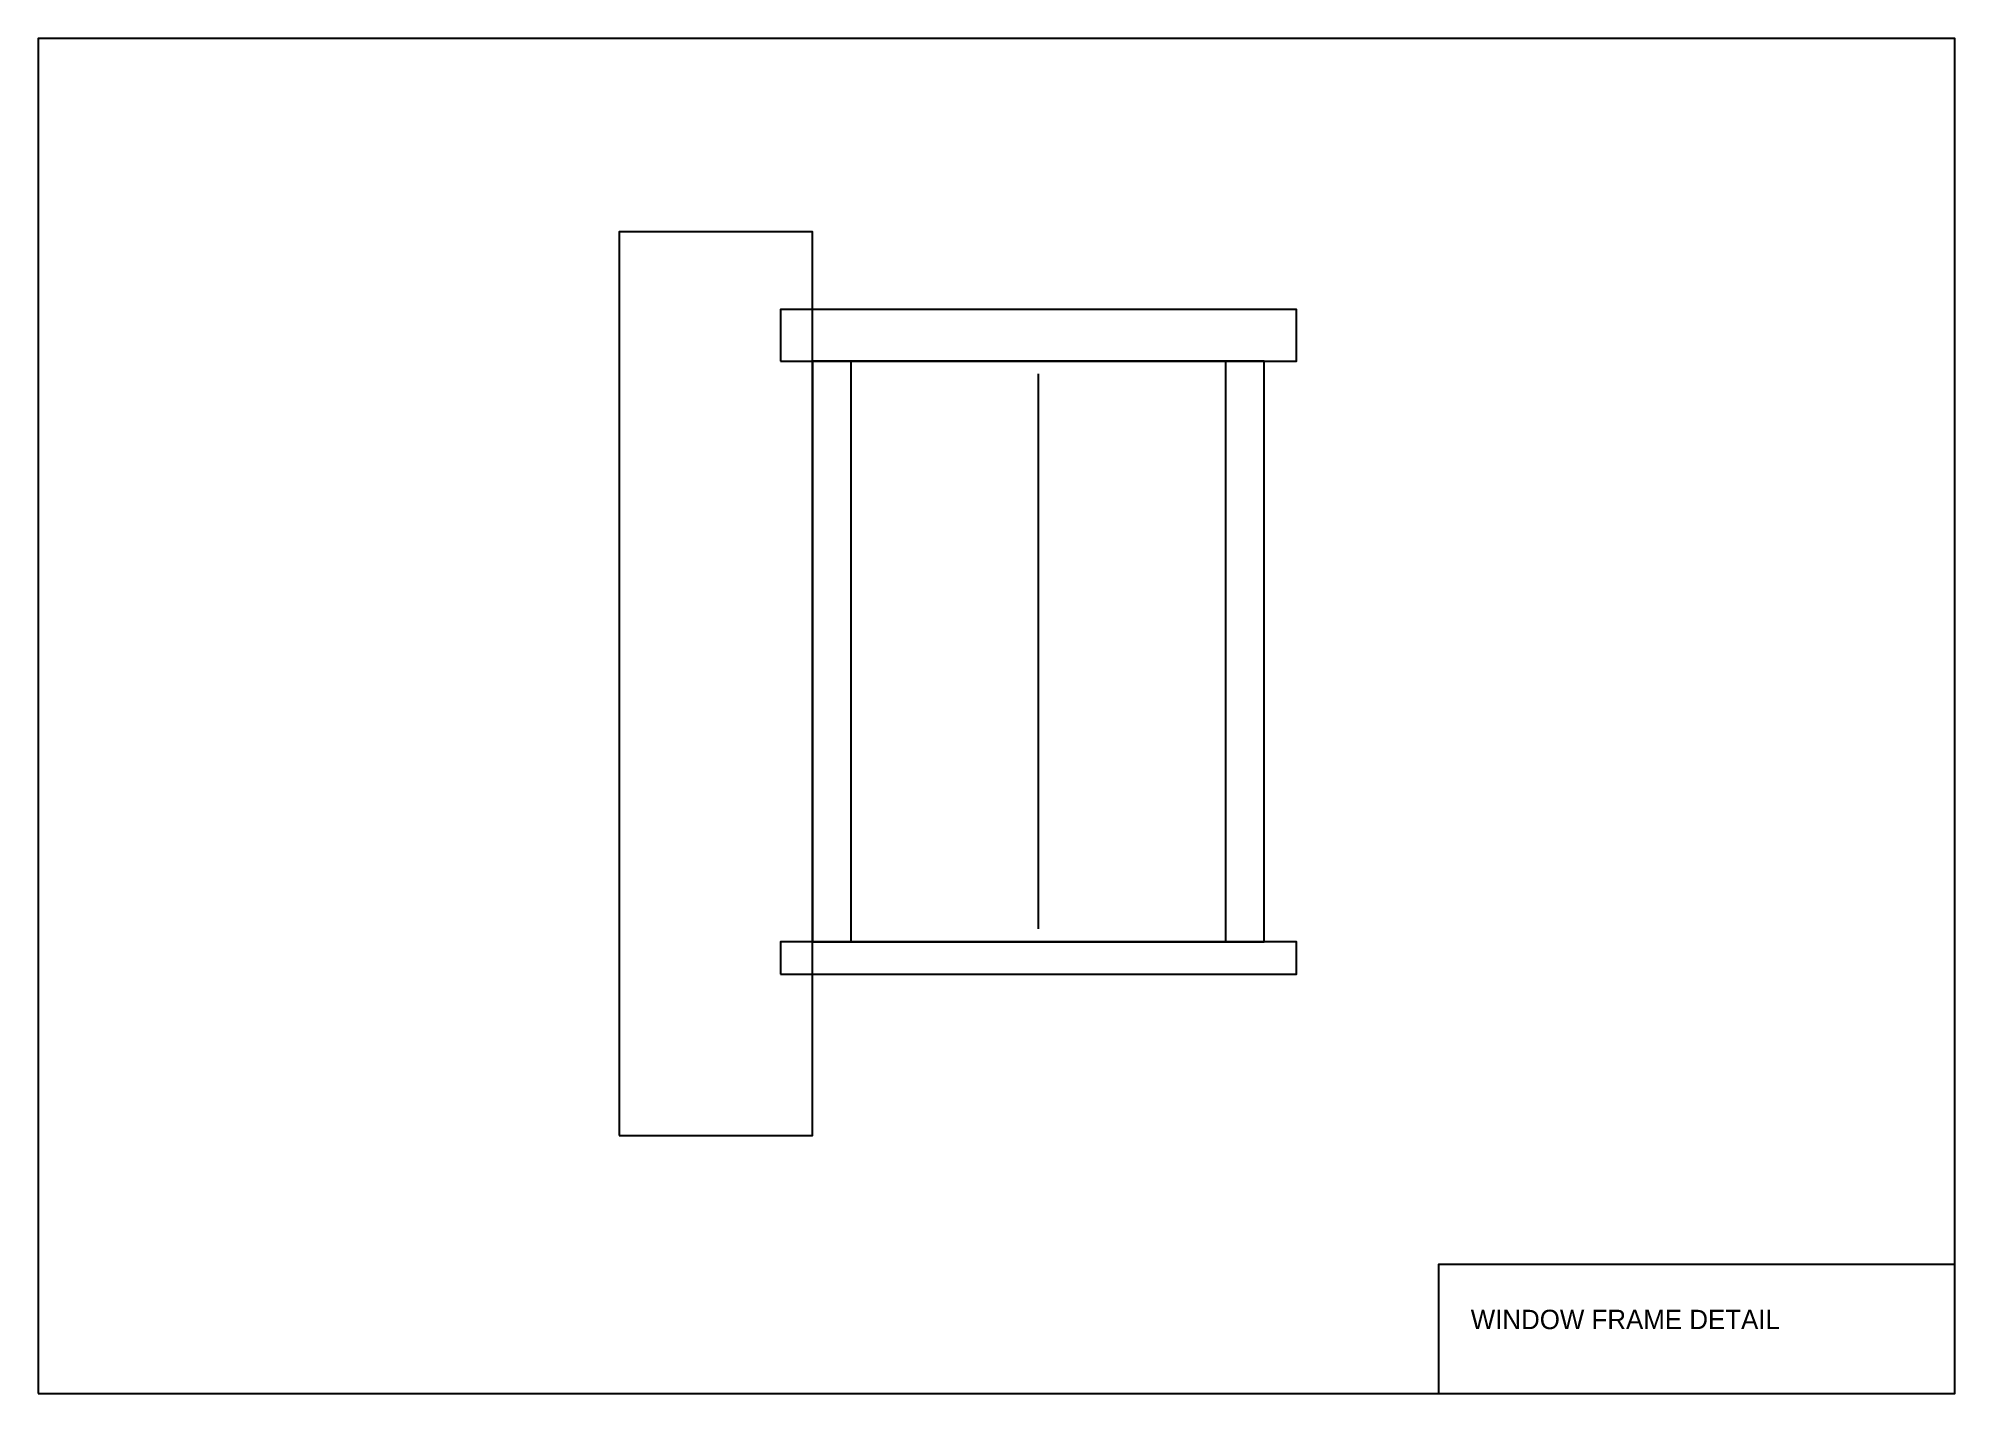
# Model space of a CAD drawing. Header units: millimetres. Extents: x 0 to 297, y 0 to 210.
import ezdxf

# ---------------------------------------------------------------- set-up
doc = ezdxf.new("R2010")
doc.units = ezdxf.units.MM
for name, color, linetype in [('BORDER', 250, 'Continuous'), ('FRAME', 1, 'Continuous'), ('GLASS', 4, 'Continuous'), ('SILL', 30, 'Continuous'), ('TEXT', 250, 'Continuous'), ('TITLEBLOCK', 250, 'Continuous'), ('WALLS', 1, 'Continuous'), ('WINDOWS', 4, 'Continuous')]:
    doc.layers.add(name, color=color, linetype=linetype)

msp = doc.modelspace()

# ---------------------------------------------------------------- linework, layer by layer
at = {"layer": 'BORDER'}
msp.add_lwpolyline([(0, 0), (297, 0), (297, 210), (0, 210)], close=True, dxfattribs=at)
at = {"layer": 'FRAME'}
for points in [[(120, 70), (126, 70), (126, 160), (120, 160)], [(184, 70), (190, 70), (190, 160), (184, 160)]]:
    msp.add_lwpolyline(points, close=True, dxfattribs=at)
at = {"layer": 'GLASS'}
msp.add_line((155, 72), (155, 158), dxfattribs=at)
at = {"layer": 'LINTEL'}
msp.add_lwpolyline([(115, 160), (195, 160), (195, 168), (115, 168)], close=True, dxfattribs=at)
at = {"layer": 'SILL'}
msp.add_lwpolyline([(115, 65), (195, 65), (195, 70), (115, 70)], close=True, dxfattribs=at)
at = {"layer": 'TITLEBLOCK'}
msp.add_lwpolyline([(217, 0), (297, 0), (297, 20), (217, 20)], close=True, dxfattribs=at)
at = {"layer": 'WALLS'}
msp.add_lwpolyline([(90, 40), (120, 40), (120, 180), (90, 180)], close=True, dxfattribs=at)
at = {"layer": 'WINDOWS'}
msp.add_lwpolyline([(120, 70), (190, 70), (190, 160), (120, 160)], close=True, dxfattribs=at)

# ---------------------------------------------------------------- texts
at = {"layer": 'TEXT'}
msp.add_text('WINDOW FRAME DETAIL', height=3, dxfattribs=at).set_placement((222, 10))

doc.saveas('drawing.dxf')
